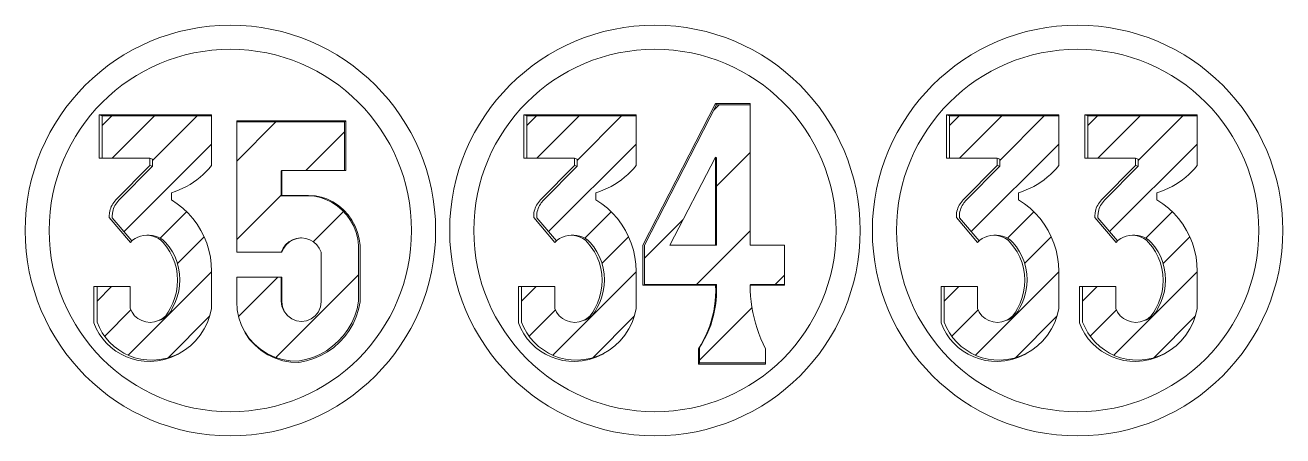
# Model space of a CAD drawing. Header units: centimetres. Extents: x 31 to 5445, y 74 to 2139.
# Drawn here: x 2186.33 to 2234.48, y 74.61 to 90.33 of the extents above; entities that cross this region are included whole.
import ezdxf

# ---------------------------------------------------------------- set-up
doc = ezdxf.new("R2010")
doc.units = ezdxf.units.CM
doc.header["$MEASUREMENT"] = 0

msp = doc.modelspace()

# ---------------------------------------------------------------- hatches: boundary and pattern name
at = {"lineweight": 20}
h = msp.add_hatch(dxfattribs=at)
h.set_pattern_fill('ANSI31', color=256, scale=17)
h.set_pattern_definition([(45, (1192.6973, 969.3682), (-1.502602, 1.502602), [])])
h.paths.add_polyline_path([(2214.088, 87.281), (2212.803, 87.281), (2210.045, 81.91), (2210.045, 80.404), (2212.803, 80.404), (2212.803, 80.179), (2212.799, 79.986), (2212.785, 79.793), (2212.762, 79.602), (2212.73, 79.411), (2212.688, 79.223), (2212.637, 79.037), (2212.578, 78.853), (2212.509, 78.673), (2212.432, 78.496), (2212.346, 78.323), (2212.252, 78.155), (2212.15, 77.991), (2212.15, 77.411), (2214.674, 77.411), (2214.674, 77.947), (2214.582, 78.137), (2214.498, 78.33), (2214.422, 78.526), (2214.353, 78.725), (2214.292, 78.927), (2214.238, 79.131), (2214.193, 79.337), (2214.156, 79.544), (2214.126, 79.753), (2214.105, 79.962), (2214.092, 80.173), (2214.087, 80.404), (2215.407, 80.404), (2215.407, 81.905), (2214.088, 81.905)])
h.paths.add_polyline_path([(2212.768, 85.276), (2212.803, 85.249), (2212.803, 81.91), (2212.768, 81.905), (2211.009, 81.905)], flags=16)
h = msp.add_hatch(dxfattribs=at)
h.set_pattern_fill('ANSI31', color=256, scale=9.218651)
h.set_pattern_definition([(45, (1654.0152, 628.4109), (-0.8148213, 0.8148213), [])])
h.paths.add_polyline_path([(2193.469, 86.856), (2189.285, 86.856), (2189.285, 85.235), (2191.11, 85.235), (2191.209, 85.207), (2191.209, 84.932), (2189.918, 83.629), (2189.837, 83.535), (2189.802, 83.485), (2189.77, 83.432), (2189.743, 83.377), (2189.719, 83.32), (2189.699, 83.262), (2189.683, 83.202), (2189.671, 83.142), (2189.66, 83.019), (2189.661, 82.958), (2190.42, 82.073), (2190.445, 82.097), (2190.54, 82.166), (2190.643, 82.221), (2190.753, 82.261), (2190.868, 82.285), (2190.985, 82.293), (2191.085, 82.294), (2191.201, 82.286), (2191.314, 82.261), (2191.424, 82.222), (2191.526, 82.167), (2191.62, 82.099), (2191.704, 82.019), (2191.845, 81.845), (2191.967, 81.658), (2192.069, 81.459), (2192.15, 81.25), (2192.208, 81.034), (2192.244, 80.813), (2192.256, 80.59), (2192.246, 80.367), (2192.212, 80.145), (2192.155, 79.929), (2192.076, 79.72), (2191.975, 79.52), (2191.904, 79.372), (2191.804, 79.241), (2191.68, 79.134), (2191.536, 79.054), (2191.44, 79.022), (2191.282, 78.972), (2191.117, 78.955), (2190.952, 78.972), (2190.794, 79.022), (2190.649, 79.103), (2190.523, 79.211), (2190.422, 79.343), (2190.35, 79.492), (2190.35, 80.325), (2189.082, 80.325), (2189.082, 78.97), (2189.173, 78.759), (2189.284, 78.558), (2189.416, 78.37), (2189.566, 78.197), (2189.734, 78.039), (2189.916, 77.9), (2190.112, 77.78), (2190.32, 77.681), (2190.536, 77.604), (2190.759, 77.55), (2190.987, 77.518), (2191.216, 77.511), (2191.493, 77.533), (2191.765, 77.588), (2192.029, 77.673), (2192.224, 77.761), (2192.433, 77.887), (2192.656, 78.057), (2192.857, 78.252), (2193.035, 78.469), (2193.187, 78.704), (2193.311, 78.956), (2193.405, 79.219), (2193.469, 79.492), (2193.469, 80.91), (2193.457, 81.183), (2193.422, 81.454), (2193.364, 81.721), (2193.284, 81.982), (2193.181, 82.235), (2193.057, 82.478), (2192.913, 82.71), (2192.749, 82.929), (2192.568, 83.133), (2192.369, 83.321), (2192.155, 83.49), (2191.928, 83.642), (2191.928, 83.919), (2192.077, 83.969), (2192.223, 84.026), (2192.367, 84.09), (2192.507, 84.161), (2192.644, 84.239), (2192.776, 84.323), (2192.904, 84.414), (2193.028, 84.512), (2193.146, 84.615), (2193.259, 84.724), (2193.367, 84.838), (2193.469, 84.958)])
h = msp.add_hatch(dxfattribs=at)
h.set_pattern_fill('ANSI31', color=256, scale=9.218651)
h.set_pattern_definition([(45, (1670.2709, 628.4109), (-0.8148213, 0.8148213), [])])
h.paths.add_polyline_path([(2209.725, 86.856), (2205.54, 86.856), (2205.54, 85.235), (2207.365, 85.235), (2207.464, 85.207), (2207.464, 84.932), (2206.173, 83.629), (2206.093, 83.535), (2206.058, 83.485), (2206.026, 83.432), (2205.998, 83.377), (2205.974, 83.32), (2205.954, 83.262), (2205.938, 83.202), (2205.927, 83.142), (2205.916, 83.019), (2205.917, 82.958), (2206.676, 82.073), (2206.7, 82.097), (2206.795, 82.166), (2206.899, 82.221), (2207.009, 82.261), (2207.124, 82.285), (2207.241, 82.293), (2207.341, 82.294), (2207.457, 82.286), (2207.57, 82.261), (2207.679, 82.222), (2207.782, 82.167), (2207.876, 82.099), (2207.959, 82.019), (2208.1, 81.845), (2208.223, 81.658), (2208.325, 81.459), (2208.405, 81.25), (2208.464, 81.034), (2208.5, 80.813), (2208.512, 80.59), (2208.501, 80.367), (2208.467, 80.145), (2208.411, 79.929), (2208.331, 79.72), (2208.231, 79.52), (2208.16, 79.372), (2208.06, 79.241), (2207.935, 79.134), (2207.792, 79.054), (2207.696, 79.022), (2207.538, 78.972), (2207.373, 78.955), (2207.208, 78.972), (2207.049, 79.022), (2206.905, 79.103), (2206.779, 79.211), (2206.678, 79.343), (2206.606, 79.492), (2206.606, 80.325), (2205.338, 80.325), (2205.338, 78.97), (2205.429, 78.759), (2205.54, 78.558), (2205.672, 78.37), (2205.822, 78.197), (2205.989, 78.039), (2206.172, 77.9), (2206.368, 77.78), (2206.575, 77.681), (2206.792, 77.604), (2207.015, 77.55), (2207.242, 77.518), (2207.472, 77.511), (2207.748, 77.533), (2208.02, 77.588), (2208.285, 77.673), (2208.48, 77.761), (2208.689, 77.887), (2208.911, 78.057), (2209.113, 78.252), (2209.291, 78.469), (2209.443, 78.704), (2209.567, 78.956), (2209.661, 79.219), (2209.725, 79.492), (2209.725, 80.91), (2209.713, 81.183), (2209.678, 81.454), (2209.62, 81.721), (2209.539, 81.982), (2209.437, 82.235), (2209.313, 82.478), (2209.169, 82.71), (2209.005, 82.929), (2208.823, 83.133), (2208.625, 83.321), (2208.411, 83.49), (2208.183, 83.642), (2208.183, 83.919), (2208.333, 83.969), (2208.479, 84.026), (2208.623, 84.09), (2208.763, 84.161), (2208.899, 84.239), (2209.032, 84.323), (2209.16, 84.414), (2209.283, 84.512), (2209.402, 84.615), (2209.515, 84.724), (2209.623, 84.838), (2209.725, 84.958)])
h = msp.add_hatch(dxfattribs=at)
h.set_pattern_fill('ANSI31', color=256, scale=9.218651)
h.set_pattern_definition([(45, (1686.4536, 628.4109), (-0.8148213, 0.8148213), [])])
h.paths.add_polyline_path([(2225.908, 86.856), (2221.723, 86.856), (2221.723, 85.235), (2223.548, 85.235), (2223.647, 85.207), (2223.647, 84.932), (2222.356, 83.629), (2222.276, 83.535), (2222.241, 83.485), (2222.209, 83.432), (2222.181, 83.377), (2222.157, 83.32), (2222.137, 83.262), (2222.121, 83.202), (2222.11, 83.142), (2222.099, 83.019), (2222.1, 82.958), (2222.858, 82.073), (2222.883, 82.097), (2222.978, 82.166), (2223.082, 82.221), (2223.192, 82.261), (2223.306, 82.285), (2223.423, 82.293), (2223.524, 82.294), (2223.639, 82.286), (2223.753, 82.261), (2223.862, 82.222), (2223.965, 82.167), (2224.059, 82.099), (2224.142, 82.019), (2224.283, 81.845), (2224.405, 81.658), (2224.507, 81.459), (2224.588, 81.25), (2224.647, 81.034), (2224.682, 80.813), (2224.695, 80.59), (2224.684, 80.367), (2224.65, 80.145), (2224.593, 79.929), (2224.514, 79.72), (2224.414, 79.52), (2224.342, 79.372), (2224.242, 79.241), (2224.118, 79.134), (2223.975, 79.054), (2223.879, 79.022), (2223.721, 78.972), (2223.556, 78.955), (2223.39, 78.972), (2223.232, 79.022), (2223.087, 79.103), (2222.962, 79.211), (2222.861, 79.343), (2222.789, 79.492), (2222.789, 80.325), (2221.521, 80.325), (2221.521, 78.97), (2221.611, 78.759), (2221.723, 78.558), (2221.855, 78.37), (2222.005, 78.197), (2222.172, 78.039), (2222.355, 77.9), (2222.551, 77.78), (2222.758, 77.681), (2222.974, 77.604), (2223.197, 77.55), (2223.425, 77.518), (2223.655, 77.511), (2223.931, 77.533), (2224.203, 77.588), (2224.467, 77.673), (2224.662, 77.761), (2224.872, 77.887), (2225.094, 78.057), (2225.296, 78.252), (2225.473, 78.469), (2225.625, 78.704), (2225.749, 78.956), (2225.844, 79.219), (2225.908, 79.492), (2225.908, 80.91), (2225.896, 81.183), (2225.861, 81.454), (2225.803, 81.721), (2225.722, 81.982), (2225.62, 82.235), (2225.496, 82.478), (2225.351, 82.71), (2225.188, 82.929), (2225.006, 83.133), (2224.808, 83.321), (2224.594, 83.49), (2224.366, 83.642), (2224.366, 83.919), (2224.515, 83.969), (2224.662, 84.026), (2224.805, 84.09), (2224.945, 84.161), (2225.082, 84.239), (2225.214, 84.323), (2225.343, 84.414), (2225.466, 84.512), (2225.585, 84.615), (2225.698, 84.724), (2225.806, 84.838), (2225.908, 84.958)])
h = msp.add_hatch(dxfattribs=at)
h.set_pattern_fill('ANSI31', color=256, scale=9.218651)
h.set_pattern_definition([(45, (1691.7529, 628.4109), (-0.8148213, 0.8148213), [])])
h.paths.add_polyline_path([(2231.207, 86.856), (2227.022, 86.856), (2227.022, 85.235), (2228.848, 85.235), (2228.947, 85.207), (2228.947, 84.932), (2227.655, 83.629), (2227.575, 83.535), (2227.54, 83.485), (2227.508, 83.432), (2227.48, 83.377), (2227.456, 83.32), (2227.436, 83.262), (2227.421, 83.202), (2227.409, 83.142), (2227.398, 83.019), (2227.399, 82.958), (2228.158, 82.073), (2228.183, 82.097), (2228.277, 82.166), (2228.381, 82.221), (2228.491, 82.261), (2228.606, 82.285), (2228.723, 82.293), (2228.823, 82.294), (2228.939, 82.286), (2229.052, 82.261), (2229.161, 82.222), (2229.264, 82.167), (2229.358, 82.099), (2229.441, 82.019), (2229.582, 81.845), (2229.705, 81.658), (2229.807, 81.459), (2229.887, 81.25), (2229.946, 81.034), (2229.982, 80.813), (2229.994, 80.59), (2229.983, 80.367), (2229.949, 80.145), (2229.893, 79.929), (2229.814, 79.72), (2229.713, 79.52), (2229.642, 79.372), (2229.542, 79.241), (2229.418, 79.134), (2229.274, 79.054), (2229.178, 79.022), (2229.02, 78.972), (2228.855, 78.955), (2228.69, 78.972), (2228.531, 79.022), (2228.387, 79.103), (2228.261, 79.211), (2228.16, 79.343), (2228.088, 79.492), (2228.088, 80.325), (2226.82, 80.325), (2226.82, 78.97), (2226.911, 78.759), (2227.022, 78.558), (2227.154, 78.37), (2227.304, 78.197), (2227.472, 78.039), (2227.654, 77.9), (2227.85, 77.78), (2228.057, 77.681), (2228.274, 77.604), (2228.497, 77.55), (2228.724, 77.518), (2228.954, 77.511), (2229.23, 77.533), (2229.503, 77.588), (2229.767, 77.673), (2229.962, 77.761), (2230.171, 77.887), (2230.394, 78.057), (2230.595, 78.252), (2230.773, 78.469), (2230.925, 78.704), (2231.049, 78.956), (2231.143, 79.219), (2231.207, 79.492), (2231.207, 80.91), (2231.195, 81.183), (2231.16, 81.454), (2231.102, 81.721), (2231.022, 81.982), (2230.919, 82.235), (2230.795, 82.478), (2230.651, 82.71), (2230.487, 82.929), (2230.305, 83.133), (2230.107, 83.321), (2229.893, 83.49), (2229.665, 83.642), (2229.665, 83.919), (2229.815, 83.969), (2229.961, 84.026), (2230.105, 84.09), (2230.245, 84.161), (2230.381, 84.239), (2230.514, 84.323), (2230.642, 84.414), (2230.765, 84.512), (2230.884, 84.615), (2230.997, 84.724), (2231.105, 84.838), (2231.207, 84.958)])
h = msp.add_hatch(dxfattribs=at)
h.set_pattern_fill('ANSI31', color=256, scale=17)
h.set_pattern_definition([(45, (1188.401, 969.3725), (-1.502602, 1.502602), [])])
h.paths.add_polyline_path([(2198.642, 83.064), (2198.47, 83.25), (2198.276, 83.415), (2198.064, 83.554), (2197.837, 83.665), (2197.639, 83.734), (2197.409, 83.782), (2197.137, 83.801), (2196.137, 83.801), (2196.137, 84.769), (2198.56, 84.769), (2198.56, 86.628), (2194.43, 86.628), (2194.43, 81.647), (2196.137, 81.647), (2196.203, 81.796), (2196.299, 81.928), (2196.42, 82.037), (2196.561, 82.118), (2196.716, 82.169), (2196.894, 82.187), (2197.075, 82.169), (2197.231, 82.118), (2197.373, 82.035), (2197.495, 81.925), (2197.592, 81.792), (2197.659, 81.642), (2197.659, 79.739), (2197.633, 79.545), (2197.559, 79.365), (2197.44, 79.21), (2197.285, 79.091), (2197.105, 79.016), (2196.911, 78.991), (2196.718, 79.016), (2196.537, 79.091), (2196.368, 79.221), (2196.236, 79.392), (2196.162, 79.571), (2196.137, 79.762), (2196.137, 80.69), (2194.43, 80.69), (2194.43, 79.739), (2194.45, 79.431), (2194.512, 79.128), (2194.602, 78.87), (2194.739, 78.597), (2194.912, 78.345), (2195.117, 78.118), (2195.35, 77.921), (2195.607, 77.756), (2195.884, 77.627), (2196.176, 77.536), (2196.477, 77.485), (2196.782, 77.474), (2197.067, 77.53), (2197.345, 77.616), (2197.612, 77.731), (2197.865, 77.873), (2198.102, 78.042), (2198.319, 78.235), (2198.515, 78.45), (2198.686, 78.684), (2198.832, 78.936), (2198.95, 79.201), (2199.039, 79.478), (2199.099, 79.762), (2199.099, 81.647), (2199.098, 81.901), (2199.066, 82.153), (2199.003, 82.398), (2198.91, 82.634), (2198.789, 82.857)])

# ---------------------------------------------------------------- linework, layer by layer
for p, q in [((2212.803, 87.281), (2214.088, 87.281)), ((2189.167, 86.901), (2189.167, 85.235)), ((2189.285, 86.856), (2189.285, 85.235)), ((2205.422, 86.901), (2205.422, 85.235)), ((2205.54, 86.856), (2205.54, 85.235)), ((2221.605, 86.901), (2221.605, 85.235)), ((2221.723, 86.856), (2221.723, 85.235)), ((2226.904, 86.901), (2226.904, 85.235)), ((2227.022, 86.856), (2227.022, 85.235)), ((2198.56, 86.628), (2198.56, 84.769)), ((2189.167, 85.235), (2189.285, 85.235)), ((2189.285, 85.235), (2191.11, 85.235)), ((2191.11, 85.235), (2191.209, 85.207)), ((2205.422, 85.235), (2205.54, 85.235)), ((2205.54, 85.235), (2207.365, 85.235)), ((2207.365, 85.235), (2207.464, 85.207)), ((2212.768, 81.905), (2212.768, 85.276)), ((2221.605, 85.235), (2221.723, 85.235)), ((2221.723, 85.235), (2223.548, 85.235)), ((2223.548, 85.235), (2223.647, 85.207)), ((2226.904, 85.235), (2227.022, 85.235)), ((2227.022, 85.235), (2228.848, 85.235)), ((2228.848, 85.235), (2228.947, 85.207)), ((2191.209, 85.207), (2191.209, 84.932)), ((2196.163, 84.769), (2196.163, 83.817)), ((2207.464, 85.207), (2207.464, 84.932)), ((2223.647, 85.207), (2223.647, 84.932)), ((2228.947, 85.207), (2228.947, 84.932)), ((2196.911, 82.186), (2197.075, 82.169)), ((2197.075, 82.169), (2197.231, 82.118)), ((2197.231, 82.118), (2197.373, 82.035)), ((2197.373, 82.035), (2197.495, 81.925)), ((2197.495, 81.925), (2197.592, 81.792)), ((2194.43, 81.647), (2196.137, 81.647)), ((2197.592, 81.792), (2197.659, 81.642)), ((2197.659, 81.642), (2197.659, 79.739)), ((2197.633, 79.545), (2197.559, 79.365)), ((2197.659, 79.739), (2197.633, 79.545)), ((2191.44, 79.022), (2191.282, 78.972)), ((2196.537, 79.091), (2196.382, 79.21)), ((2196.718, 79.016), (2196.537, 79.091)), ((2196.911, 78.991), (2196.718, 79.016)), ((2197.105, 79.016), (2196.911, 78.991)), ((2197.285, 79.091), (2197.105, 79.016)), ((2197.44, 79.21), (2197.285, 79.091)), ((2197.559, 79.365), (2197.44, 79.21)), ((2207.696, 79.022), (2207.538, 78.972)), ((2223.879, 79.022), (2223.721, 78.972)), ((2229.178, 79.022), (2229.02, 78.972))]:
    msp.add_line(p, q, dxfattribs=at)
for points in [[(2209.983, 80.383), (2209.983, 81.905), (2212.768, 87.328)], [(2214.088, 80.383), (2215.407, 80.383), (2215.407, 80.404), (2215.407, 81.905), (2214.088, 81.905), (2214.088, 87.281), (2214.088, 87.328), (2212.768, 87.328), (2212.803, 87.281), (2210.045, 81.91), (2210.045, 80.404)], [(2192.656, 78.057), (2192.857, 78.252), (2193.035, 78.469), (2193.187, 78.704), (2193.311, 78.956), (2193.405, 79.219), (2193.469, 79.492), (2193.469, 80.91), (2193.457, 81.183), (2193.422, 81.454), (2193.364, 81.721), (2193.284, 81.982), (2193.181, 82.235), (2193.057, 82.478), (2192.913, 82.71), (2192.749, 82.929), (2192.568, 83.133), (2192.369, 83.321), (2192.155, 83.49), (2191.928, 83.642), (2191.928, 83.919), (2192.077, 83.969), (2192.223, 84.026), (2192.367, 84.09), (2192.507, 84.161), (2192.644, 84.239), (2192.776, 84.323), (2192.904, 84.414), (2193.028, 84.512), (2193.146, 84.615), (2193.259, 84.724), (2193.367, 84.838), (2193.469, 84.958), (2193.469, 86.856)], [(2208.911, 78.057), (2209.113, 78.252), (2209.291, 78.469), (2209.443, 78.704), (2209.567, 78.956), (2209.661, 79.219), (2209.725, 79.492), (2209.725, 80.91), (2209.713, 81.183), (2209.678, 81.454), (2209.62, 81.721), (2209.539, 81.982), (2209.437, 82.235), (2209.313, 82.478), (2209.169, 82.71), (2209.005, 82.929), (2208.823, 83.133), (2208.625, 83.321), (2208.411, 83.49), (2208.183, 83.642), (2208.183, 83.919), (2208.333, 83.969), (2208.479, 84.026), (2208.623, 84.09), (2208.763, 84.161), (2208.899, 84.239), (2209.032, 84.323), (2209.16, 84.414), (2209.283, 84.512), (2209.402, 84.615), (2209.515, 84.724), (2209.623, 84.838), (2209.725, 84.958), (2209.725, 86.856)], [(2225.094, 78.057), (2225.296, 78.252), (2225.473, 78.469), (2225.625, 78.704), (2225.749, 78.956), (2225.844, 79.219), (2225.908, 79.492), (2225.908, 80.91), (2225.896, 81.183), (2225.861, 81.454), (2225.803, 81.721), (2225.722, 81.982), (2225.62, 82.235), (2225.496, 82.478), (2225.351, 82.71), (2225.188, 82.929), (2225.006, 83.133), (2224.808, 83.321), (2224.594, 83.49), (2224.366, 83.642), (2224.366, 83.919), (2224.515, 83.969), (2224.662, 84.026), (2224.805, 84.09), (2224.945, 84.161), (2225.082, 84.239), (2225.214, 84.323), (2225.343, 84.414), (2225.466, 84.512), (2225.585, 84.615), (2225.698, 84.724), (2225.806, 84.838), (2225.908, 84.958), (2225.908, 86.856)], [(2230.394, 78.057), (2230.595, 78.252), (2230.773, 78.469), (2230.925, 78.704), (2231.049, 78.956), (2231.143, 79.219), (2231.207, 79.492), (2231.207, 80.91), (2231.195, 81.183), (2231.16, 81.454), (2231.102, 81.721), (2231.022, 81.982), (2230.919, 82.235), (2230.795, 82.478), (2230.651, 82.71), (2230.487, 82.929), (2230.305, 83.133), (2230.107, 83.321), (2229.893, 83.49), (2229.665, 83.642), (2229.665, 83.919), (2229.815, 83.969), (2229.961, 84.026), (2230.105, 84.09), (2230.245, 84.161), (2230.381, 84.239), (2230.514, 84.323), (2230.642, 84.414), (2230.765, 84.512), (2230.884, 84.615), (2230.997, 84.724), (2231.105, 84.838), (2231.207, 84.958), (2231.207, 86.856)], [(2198.61, 86.672), (2194.43, 86.672), (2194.43, 86.628)], [(2196.163, 81.642), (2194.43, 81.642), (2194.43, 81.647), (2194.43, 86.628), (2198.56, 86.628), (2198.61, 86.672), (2198.61, 84.769), (2198.56, 84.769), (2196.163, 84.769), (2196.137, 84.744), (2196.137, 83.801), (2196.163, 83.817), (2197.173, 83.817), (2197.448, 83.798), (2197.68, 83.749), (2197.88, 83.68), (2198.109, 83.567), (2198.324, 83.427), (2198.519, 83.261), (2198.693, 83.072), (2198.842, 82.864)], [(2191.11, 85.235), (2191.11, 84.958), (2191.209, 84.932), (2189.918, 83.629), (2189.837, 83.535), (2189.802, 83.485), (2189.77, 83.432), (2189.743, 83.377), (2189.719, 83.32), (2189.699, 83.262), (2189.683, 83.202), (2189.671, 83.142), (2189.66, 83.019), (2189.661, 82.958), (2190.42, 82.073)], [(2207.365, 85.235), (2207.365, 84.958), (2207.464, 84.932), (2206.173, 83.629), (2206.093, 83.535), (2206.058, 83.485), (2206.026, 83.432), (2205.998, 83.377), (2205.974, 83.32), (2205.954, 83.262), (2205.938, 83.202), (2205.927, 83.142), (2205.916, 83.019), (2205.917, 82.958), (2206.676, 82.073)], [(2223.548, 85.235), (2223.548, 84.958), (2223.647, 84.932), (2222.356, 83.629), (2222.276, 83.535), (2222.241, 83.485), (2222.209, 83.432), (2222.181, 83.377), (2222.157, 83.32), (2222.137, 83.262), (2222.121, 83.202), (2222.11, 83.142), (2222.099, 83.019), (2222.1, 82.958), (2222.858, 82.073)], [(2228.848, 85.235), (2228.848, 84.958), (2228.947, 84.932), (2227.655, 83.629), (2227.575, 83.535), (2227.54, 83.485), (2227.508, 83.432), (2227.48, 83.377), (2227.456, 83.32), (2227.436, 83.262), (2227.421, 83.202), (2227.409, 83.142), (2227.398, 83.019), (2227.399, 82.958), (2228.158, 82.073)], [(2191.11, 84.958), (2189.806, 83.642), (2189.725, 83.547), (2189.689, 83.496), (2189.657, 83.443), (2189.629, 83.387), (2189.605, 83.33), (2189.585, 83.271), (2189.569, 83.211), (2189.557, 83.15), (2189.546, 83.026), (2189.547, 82.964), (2190.36, 82.016), (2190.42, 82.073), (2190.445, 82.097), (2190.54, 82.166), (2190.643, 82.221), (2190.753, 82.261), (2190.868, 82.285), (2190.985, 82.293)], [(2207.365, 84.958), (2206.062, 83.642), (2205.98, 83.547), (2205.945, 83.496), (2205.913, 83.443), (2205.885, 83.387), (2205.861, 83.33), (2205.84, 83.271), (2205.824, 83.211), (2205.813, 83.15), (2205.802, 83.026), (2205.803, 82.964), (2206.616, 82.016), (2206.676, 82.073), (2206.7, 82.097), (2206.795, 82.166), (2206.899, 82.221), (2207.009, 82.261), (2207.124, 82.285), (2207.241, 82.293)], [(2223.548, 84.958), (2222.244, 83.642), (2222.163, 83.547), (2222.128, 83.496), (2222.096, 83.443), (2222.068, 83.387), (2222.043, 83.33), (2222.023, 83.271), (2222.007, 83.211), (2221.995, 83.15), (2221.984, 83.026), (2221.985, 82.964), (2222.799, 82.016), (2222.858, 82.073), (2222.883, 82.097), (2222.978, 82.166), (2223.082, 82.221), (2223.192, 82.261), (2223.306, 82.285), (2223.423, 82.293)], [(2228.848, 84.958), (2227.544, 83.642), (2227.462, 83.547), (2227.427, 83.496), (2227.395, 83.443), (2227.367, 83.387), (2227.343, 83.33), (2227.323, 83.271), (2227.306, 83.211), (2227.295, 83.15), (2227.284, 83.026), (2227.285, 82.964), (2228.098, 82.016), (2228.158, 82.073), (2228.183, 82.097), (2228.277, 82.166), (2228.381, 82.221), (2228.491, 82.261), (2228.606, 82.285), (2228.723, 82.293)], [(2196.137, 83.801), (2197.137, 83.801), (2197.409, 83.782), (2197.639, 83.734), (2197.837, 83.665), (2198.064, 83.554), (2198.276, 83.415), (2198.47, 83.25), (2198.642, 83.064), (2198.789, 82.857), (2198.91, 82.634), (2199.003, 82.398), (2199.066, 82.153), (2199.098, 81.901), (2199.099, 81.647), (2199.099, 79.762), (2199.039, 79.478), (2198.95, 79.201), (2198.832, 78.936), (2198.686, 78.684), (2198.515, 78.45), (2198.319, 78.235), (2198.102, 78.042), (2197.865, 77.873), (2197.612, 77.731), (2197.345, 77.616), (2197.067, 77.53), (2196.782, 77.474), (2196.477, 77.485), (2196.176, 77.536), (2195.884, 77.627), (2195.607, 77.756), (2195.35, 77.921), (2195.117, 78.118), (2194.912, 78.345), (2194.739, 78.597), (2194.602, 78.87)], [(2194.512, 79.128), (2194.602, 78.87), (2194.613, 78.837), (2194.752, 78.561), (2194.926, 78.307), (2195.133, 78.078), (2195.368, 77.879), (2195.628, 77.712), (2195.908, 77.582), (2196.202, 77.49), (2196.506, 77.438), (2196.815, 77.427), (2197.103, 77.484), (2197.383, 77.571), (2197.653, 77.687), (2197.908, 77.831), (2198.147, 78.001), (2198.367, 78.196), (2198.564, 78.413), (2198.738, 78.65), (2198.885, 78.904), (2199.004, 79.172), (2199.094, 79.451), (2199.154, 79.739), (2199.154, 81.642), (2199.153, 81.898), (2199.121, 82.152), (2199.057, 82.4), (2198.964, 82.639), (2198.842, 82.864)], [(2196.264, 79.365), (2196.189, 79.545), (2196.163, 79.739), (2196.163, 80.69), (2196.137, 80.69), (2194.43, 80.69), (2194.43, 79.739), (2194.45, 79.431), (2194.512, 79.128)], [(2196.264, 79.365), (2196.382, 79.21), (2196.354, 79.239), (2196.236, 79.392), (2196.162, 79.571), (2196.137, 79.762), (2196.137, 80.69)], [(2191.282, 78.972), (2191.117, 78.955), (2190.952, 78.972), (2190.794, 79.022), (2190.649, 79.103), (2190.523, 79.211), (2190.422, 79.343), (2190.35, 79.492), (2190.35, 80.325), (2189.082, 80.325), (2188.962, 80.325), (2188.962, 78.937), (2189.054, 78.724), (2189.166, 78.521), (2189.299, 78.331), (2189.451, 78.156), (2189.62, 77.997), (2189.805, 77.857), (2190.003, 77.736), (2190.212, 77.636), (2190.43, 77.558), (2190.656, 77.503), (2190.885, 77.471), (2191.117, 77.463), (2191.396, 77.486), (2191.671, 77.541), (2191.938, 77.627), (2192.193, 77.743), (2192.224, 77.761), (2192.433, 77.887), (2192.656, 78.057)], [(2189.082, 80.325), (2189.082, 78.97), (2189.173, 78.759), (2189.284, 78.558), (2189.416, 78.37), (2189.566, 78.197), (2189.734, 78.039), (2189.916, 77.9), (2190.112, 77.78), (2190.32, 77.681), (2190.536, 77.604), (2190.759, 77.55), (2190.987, 77.518), (2191.216, 77.511), (2191.493, 77.533), (2191.765, 77.588), (2192.029, 77.673), (2192.224, 77.761)], [(2207.538, 78.972), (2207.373, 78.955), (2207.208, 78.972), (2207.049, 79.022), (2206.905, 79.103), (2206.779, 79.211), (2206.678, 79.343), (2206.606, 79.492), (2206.606, 80.325), (2205.338, 80.325), (2205.218, 80.325), (2205.218, 78.937), (2205.309, 78.724), (2205.422, 78.521), (2205.555, 78.331), (2205.707, 78.156), (2205.876, 77.997), (2206.06, 77.857), (2206.258, 77.736), (2206.468, 77.636), (2206.686, 77.558), (2206.911, 77.503), (2207.141, 77.471), (2207.373, 77.463), (2207.652, 77.486), (2207.927, 77.541), (2208.194, 77.627), (2208.449, 77.743), (2208.48, 77.761), (2208.689, 77.887), (2208.911, 78.057)], [(2205.338, 80.325), (2205.338, 78.97), (2205.429, 78.759), (2205.54, 78.558), (2205.672, 78.37), (2205.822, 78.197), (2205.989, 78.039), (2206.172, 77.9), (2206.368, 77.78), (2206.575, 77.681), (2206.792, 77.604), (2207.015, 77.55), (2207.242, 77.518), (2207.472, 77.511), (2207.748, 77.533), (2208.02, 77.588), (2208.285, 77.673), (2208.48, 77.761)], [(2212.768, 80.383), (2209.983, 80.383), (2210.045, 80.404), (2212.803, 80.404)], [(2215.407, 80.404), (2214.109, 80.404), (2214.088, 80.383), (2214.092, 80.173), (2214.105, 79.962), (2214.126, 79.753), (2214.156, 79.544), (2214.193, 79.337), (2214.238, 79.131), (2214.292, 78.927), (2214.353, 78.725), (2214.422, 78.526), (2214.498, 78.33), (2214.582, 78.137), (2214.674, 77.947), (2214.674, 77.411), (2214.674, 77.361), (2212.109, 77.361), (2212.109, 77.947), (2212.212, 78.112), (2212.307, 78.282), (2212.394, 78.457), (2212.472, 78.636), (2212.541, 78.818), (2212.601, 79.003), (2212.652, 79.191), (2212.694, 79.381), (2212.727, 79.573), (2212.75, 79.767), (2212.764, 79.961), (2212.769, 80.156)], [(2212.769, 80.156), (2212.768, 80.383), (2212.803, 80.404), (2212.803, 80.179), (2212.799, 79.986), (2212.785, 79.793), (2212.762, 79.602), (2212.73, 79.411), (2212.688, 79.223), (2212.637, 79.037), (2212.578, 78.853), (2212.509, 78.673), (2212.432, 78.496), (2212.346, 78.323), (2212.252, 78.155), (2212.15, 77.991), (2212.15, 77.411)], [(2223.721, 78.972), (2223.556, 78.955), (2223.39, 78.972), (2223.232, 79.022), (2223.087, 79.103), (2222.962, 79.211), (2222.861, 79.343), (2222.789, 79.492), (2222.789, 80.325), (2221.521, 80.325), (2221.401, 80.325), (2221.401, 78.937), (2221.492, 78.724), (2221.605, 78.521), (2221.738, 78.331), (2221.89, 78.156), (2222.059, 77.997), (2222.243, 77.857), (2222.441, 77.736), (2222.65, 77.636), (2222.869, 77.558), (2223.094, 77.503), (2223.324, 77.471), (2223.556, 77.463), (2223.835, 77.486), (2224.11, 77.541), (2224.376, 77.627), (2224.632, 77.743), (2224.662, 77.761), (2224.872, 77.887), (2225.094, 78.057)], [(2221.521, 80.325), (2221.521, 78.97), (2221.611, 78.759), (2221.723, 78.558), (2221.855, 78.37), (2222.005, 78.197), (2222.172, 78.039), (2222.355, 77.9), (2222.551, 77.78), (2222.758, 77.681), (2222.974, 77.604), (2223.197, 77.55), (2223.425, 77.518), (2223.655, 77.511), (2223.931, 77.533), (2224.203, 77.588), (2224.467, 77.673), (2224.662, 77.761)], [(2229.02, 78.972), (2228.855, 78.955), (2228.69, 78.972), (2228.531, 79.022), (2228.387, 79.103), (2228.261, 79.211), (2228.16, 79.343), (2228.088, 79.492), (2228.088, 80.325), (2226.82, 80.325), (2226.7, 80.325), (2226.7, 78.937), (2226.791, 78.724), (2226.904, 78.521), (2227.037, 78.331), (2227.189, 78.156), (2227.358, 77.997), (2227.542, 77.857), (2227.74, 77.736), (2227.95, 77.636), (2228.168, 77.558), (2228.393, 77.503), (2228.623, 77.471), (2228.855, 77.463), (2229.134, 77.486), (2229.409, 77.541), (2229.676, 77.627), (2229.931, 77.743), (2229.962, 77.761), (2230.171, 77.887), (2230.394, 78.057)], [(2226.82, 80.325), (2226.82, 78.97), (2226.911, 78.759), (2227.022, 78.558), (2227.154, 78.37), (2227.304, 78.197), (2227.472, 78.039), (2227.654, 77.9), (2227.85, 77.78), (2228.057, 77.681), (2228.274, 77.604), (2228.497, 77.55), (2228.724, 77.518), (2228.954, 77.511), (2229.23, 77.533), (2229.503, 77.588), (2229.767, 77.673), (2229.962, 77.761)], [(2212.109, 77.361), (2212.15, 77.411), (2214.674, 77.411)]]:
    msp.add_lwpolyline(points, dxfattribs=at)
for points in [[(2189.285, 86.856), (2193.469, 86.856), (2193.469, 86.901), (2189.167, 86.901)], [(2205.54, 86.856), (2209.725, 86.856), (2209.725, 86.901), (2205.422, 86.901)], [(2221.723, 86.856), (2225.908, 86.856), (2225.908, 86.901), (2221.605, 86.901)], [(2227.022, 86.856), (2231.207, 86.856), (2231.207, 86.901), (2226.904, 86.901)], [(2211.009, 81.905), (2212.768, 85.276), (2212.803, 85.249), (2212.803, 81.91), (2212.768, 81.905)], [(2191.201, 82.286), (2191.085, 82.294), (2190.985, 82.293), (2191.102, 82.285), (2191.216, 82.261), (2191.327, 82.221), (2191.43, 82.166), (2191.525, 82.097), (2191.609, 82.016), (2191.752, 81.84), (2191.875, 81.651), (2191.978, 81.45), (2192.06, 81.239), (2192.119, 81.021), (2192.155, 80.798), (2192.168, 80.573), (2192.157, 80.347), (2192.122, 80.124), (2192.065, 79.906), (2191.985, 79.694), (2191.884, 79.492), (2191.812, 79.343), (2191.711, 79.211), (2191.585, 79.103), (2191.44, 79.022), (2191.536, 79.054), (2191.68, 79.134), (2191.804, 79.241), (2191.904, 79.372), (2191.975, 79.52), (2192.076, 79.72), (2192.155, 79.929), (2192.212, 80.145), (2192.246, 80.367), (2192.256, 80.59), (2192.244, 80.813), (2192.208, 81.034), (2192.15, 81.25), (2192.069, 81.459), (2191.967, 81.658), (2191.845, 81.845), (2191.704, 82.019), (2191.62, 82.099), (2191.526, 82.167), (2191.424, 82.222), (2191.314, 82.261)], [(2196.163, 81.642), (2196.23, 81.792), (2196.327, 81.925), (2196.449, 82.035), (2196.591, 82.118), (2196.748, 82.169), (2196.911, 82.186), (2196.878, 82.186), (2196.716, 82.169), (2196.561, 82.118), (2196.42, 82.037), (2196.299, 81.928), (2196.203, 81.796), (2196.137, 81.647)], [(2207.457, 82.286), (2207.341, 82.294), (2207.241, 82.293), (2207.357, 82.285), (2207.472, 82.261), (2207.582, 82.221), (2207.686, 82.166), (2207.781, 82.097), (2207.865, 82.016), (2208.008, 81.84), (2208.131, 81.651), (2208.234, 81.45), (2208.315, 81.239), (2208.375, 81.021), (2208.411, 80.798), (2208.423, 80.573), (2208.412, 80.347), (2208.378, 80.124), (2208.321, 79.906), (2208.241, 79.694), (2208.14, 79.492), (2208.067, 79.343), (2207.966, 79.211), (2207.841, 79.103), (2207.696, 79.022), (2207.792, 79.054), (2207.935, 79.134), (2208.06, 79.241), (2208.16, 79.372), (2208.231, 79.52), (2208.331, 79.72), (2208.411, 79.929), (2208.467, 80.145), (2208.501, 80.367), (2208.512, 80.59), (2208.5, 80.813), (2208.464, 81.034), (2208.405, 81.25), (2208.325, 81.459), (2208.223, 81.658), (2208.1, 81.845), (2207.959, 82.019), (2207.876, 82.099), (2207.782, 82.167), (2207.679, 82.222), (2207.57, 82.261)], [(2223.639, 82.286), (2223.524, 82.294), (2223.423, 82.293), (2223.54, 82.285), (2223.655, 82.261), (2223.765, 82.221), (2223.869, 82.166), (2223.963, 82.097), (2224.048, 82.016), (2224.19, 81.84), (2224.314, 81.651), (2224.417, 81.45), (2224.498, 81.239), (2224.557, 81.021), (2224.593, 80.798), (2224.606, 80.573), (2224.595, 80.347), (2224.561, 80.124), (2224.504, 79.906), (2224.424, 79.694), (2224.322, 79.492), (2224.25, 79.343), (2224.149, 79.211), (2224.024, 79.103), (2223.879, 79.022), (2223.975, 79.054), (2224.118, 79.134), (2224.242, 79.241), (2224.342, 79.372), (2224.414, 79.52), (2224.514, 79.72), (2224.593, 79.929), (2224.65, 80.145), (2224.684, 80.367), (2224.695, 80.59), (2224.682, 80.813), (2224.647, 81.034), (2224.588, 81.25), (2224.507, 81.459), (2224.405, 81.658), (2224.283, 81.845), (2224.142, 82.019), (2224.059, 82.099), (2223.965, 82.167), (2223.862, 82.222), (2223.753, 82.261)], [(2228.939, 82.286), (2228.823, 82.294), (2228.723, 82.293), (2228.84, 82.285), (2228.954, 82.261), (2229.064, 82.221), (2229.168, 82.166), (2229.263, 82.097), (2229.347, 82.016), (2229.49, 81.84), (2229.613, 81.651), (2229.716, 81.45), (2229.798, 81.239), (2229.857, 81.021), (2229.893, 80.798), (2229.905, 80.573), (2229.895, 80.347), (2229.86, 80.124), (2229.803, 79.906), (2229.723, 79.694), (2229.622, 79.492), (2229.549, 79.343), (2229.449, 79.211), (2229.323, 79.103), (2229.178, 79.022), (2229.274, 79.054), (2229.418, 79.134), (2229.542, 79.241), (2229.642, 79.372), (2229.713, 79.52), (2229.814, 79.72), (2229.893, 79.929), (2229.949, 80.145), (2229.983, 80.367), (2229.994, 80.59), (2229.982, 80.813), (2229.946, 81.034), (2229.887, 81.25), (2229.807, 81.459), (2229.705, 81.658), (2229.582, 81.845), (2229.441, 82.019), (2229.358, 82.099), (2229.264, 82.167), (2229.161, 82.222), (2229.052, 82.261)]]:
    msp.add_lwpolyline(points, close=True, dxfattribs=at)
for centre, radius in [((2194.188, 82.472), 7.858), ((2210.444, 82.472), 7.858), ((2226.627, 82.472), 7.858), ((2194.188, 82.472), 6.936), ((2210.444, 82.472), 6.936), ((2226.627, 82.472), 6.936)]:
    msp.add_circle(centre, radius, dxfattribs=at)

doc.saveas('drawing.dxf')
